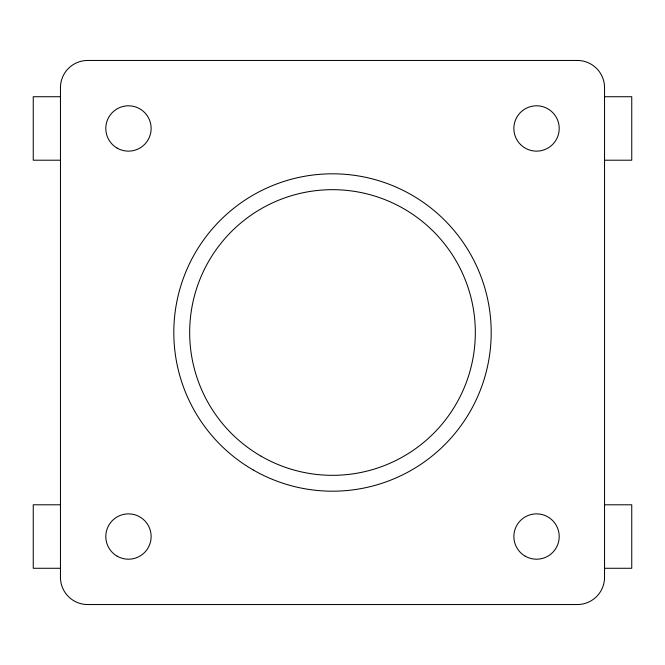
<?xml version="1.0" encoding="UTF-8"?>
<svg xmlns="http://www.w3.org/2000/svg" width="665" height="665" viewBox="0 0 665 665"><rect width="100%" height="100%" fill="white"/><g stroke="black" fill="none" stroke-linecap="round" stroke-linejoin="round"><path stroke-width="1" d="M60.457 96.724L33.25 96.724L33.25 160.207L60.457 160.207M604.543 96.724L631.75 96.724L631.75 160.207L604.543 160.207M60.457 504.793L33.25 504.793L33.25 568.276L60.457 568.276M604.543 504.793L631.75 504.793L631.75 568.276L604.543 568.276M577.345 60.457L87.655 60.457A27.207 27.207 0 0 0 60.457 87.655L60.457 577.345A27.207 27.207 0 0 0 87.655 604.543L577.345 604.543A27.207 27.207 0 0 0 604.543 577.345L604.543 87.655A27.207 27.207 0 0 0 577.345 60.457M253.157 469.931A158.694 158.694 0 0 0 491.194 332.5A158.694 158.694 0 0 0 253.157 195.069A158.694 158.694 0 0 0 253.157 469.931M525.2 556.164A22.668 22.668 0 0 0 559.207 536.53A22.668 22.668 0 0 0 525.2 516.905A22.668 22.668 0 0 0 525.2 556.164M117.131 556.164A22.668 22.668 0 0 0 151.138 536.53A22.668 22.668 0 0 0 117.131 516.905A22.668 22.668 0 0 0 117.131 556.164M117.131 148.096A22.668 22.668 0 0 0 151.138 128.47A22.668 22.668 0 0 0 117.131 108.836A22.668 22.668 0 0 0 117.131 148.096M520.504 144.496A22.668 22.668 0 0 0 558.434 134.33A22.668 22.668 0 0 0 530.67 106.566A22.668 22.668 0 0 0 520.504 144.496M261.087 456.19A142.825 142.825 0 0 0 475.325 332.5A142.825 142.825 0 0 0 261.087 208.81A142.825 142.825 0 0 0 261.087 456.19"/></g></svg>
